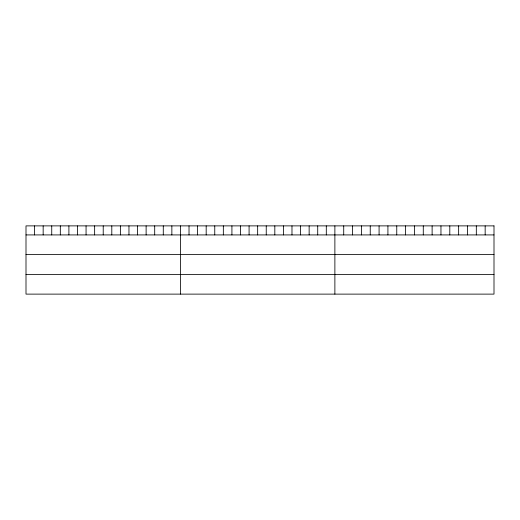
<?xml version="1.0" encoding="UTF-8"?>
<svg xmlns="http://www.w3.org/2000/svg" width="520" height="520" viewBox="0 0 520 520"><rect width="100%" height="100%" fill="white"/><g stroke="black" fill="none" stroke-linecap="round" stroke-linejoin="round"><path stroke-width="0.78" d="M26 234.923L494 234.923M26 254.456L494 254.456M26 274.579L494 274.579M485.16 225.881L485.16 234.923M476.32 225.881L476.32 234.923M467.48 225.881L467.48 234.923M458.64 225.881L458.64 234.923M449.8 225.881L449.8 234.923M440.96 225.881L440.96 234.923M432.12 225.881L432.12 234.923M423.28 225.881L423.28 234.923M414.44 225.881L414.44 234.923M405.6 225.881L405.6 234.923M396.76 225.881L396.76 234.923M387.92 225.881L387.92 234.923M379.08 225.881L379.08 234.923M370.24 225.881L370.24 234.923M361.4 225.881L361.4 234.923M352.56 225.881L352.56 234.923M343.72 225.881L343.72 234.923M334.88 225.881L334.88 294.119M326.3 225.881L326.3 234.923M317.72 225.881L317.72 234.923M309.14 225.881L309.14 234.923M300.56 225.881L300.56 234.923M291.98 225.881L291.98 234.923M283.4 225.881L283.4 234.923M274.82 225.881L274.82 234.923M266.24 225.881L266.24 234.923M257.66 225.881L257.66 234.923M249.08 225.881L249.08 234.923M240.5 225.881L240.5 234.923M231.92 225.881L231.92 234.923M223.34 225.881L223.34 234.923M214.76 225.881L214.76 234.923M206.18 225.881L206.18 234.923M197.6 225.881L197.6 234.923M189.02 225.881L189.02 234.923M180.44 225.881L180.44 294.119M171.86 225.881L171.86 234.923M163.28 225.881L163.28 234.923M154.7 225.881L154.7 234.923M146.12 225.881L146.12 234.923M137.54 225.881L137.54 234.923M128.96 225.881L128.96 234.923M120.38 225.881L120.38 234.923M111.8 225.881L111.8 234.923M103.22 225.881L103.22 234.923M94.64 225.881L94.64 234.923M86.06 225.881L86.06 234.923M77.48 225.881L77.48 234.923M68.9 225.881L68.9 234.923M60.32 225.881L60.32 234.923M51.74 225.881L51.74 234.923M43.16 225.881L43.16 234.923M34.58 225.881L34.58 234.923M494 225.881L26 225.881L26 294.119L494 294.119L494 225.881"/></g></svg>
